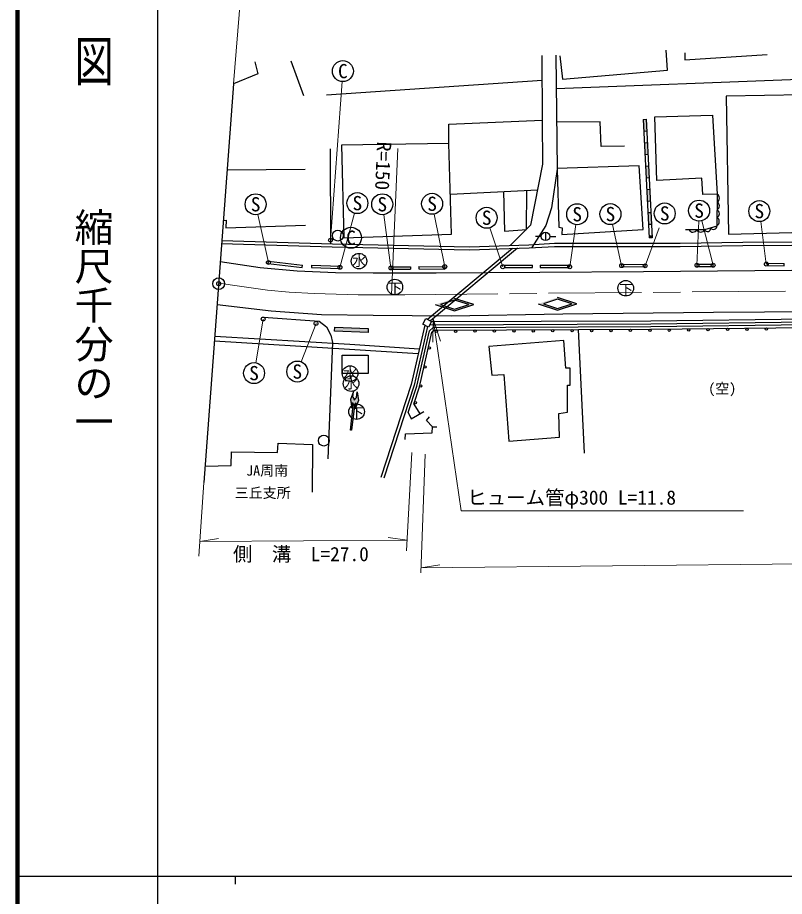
# Model space of a CAD drawing. Units: millimetres at full size, sheet at 1:1000; details may follow other scales. Extents: x 40000 to 680000, y 20000 to 380000.
# Drawn here: x 40000 to 138700, y 202409 to 315473 of the extents above; entities that cross this region are included whole.
import ezdxf
from ezdxf.enums import TextEntityAlignment as Align

# ---------------------------------------------------------------- set-up
doc = ezdxf.new("R2010")
doc.units = ezdxf.units.MM
doc.header["$LTSCALE"] = 1000
doc.header["$PDMODE"] = 32
doc.header["$PDSIZE"] = 500
doc.linetypes.add('CHAIN', pattern=[18.5, 12, -1.5, 3.5, -1.5])
for name, color, linetype, lineweight in [('M-BGD', 7, 'Continuous', 25), ('M-BGD-EXST', 7, 'Continuous', 25), ('M-BMK', 2, 'CHAIN', 13), ('M-BMK-OTRS', 5, 'Continuous', 25), ('M-BMK-SRVR', 3, 'Continuous', 25), ('M-STR-HTXT', 7, 'Continuous', 13), ('M-STR-STRC', 7, 'Continuous', 25), ('M-TTL', 2, 'Continuous', 140), ('M-TTL-BAND', 7, 'Continuous', 25)]:
    doc.layers.add(name, color=color, linetype=linetype, lineweight=lineweight)
doc.layers.add('M-BMK-HTXT', color=7, linetype='Continuous')
doc.layers.add('M-OTRS', color=6, linetype='Continuous')
doc.styles.add('@ＭＳ ゴシック', font='')
doc.styles.add('ＭＳ ゴシック', font='')
doc.styles.get('@ＭＳ ゴシック').set_extended_font_data('@MS Gothic')
doc.styles.get('ＭＳ ゴシック').set_extended_font_data('MS Gothic')

# ---------------------------------------------------------------- blocks, each defined once
blk = doc.blocks.new('open_arrow')
at = {"color": 0, "linetype": 'Continuous', "lineweight": -2}
blk.add_lwpolyline([(7.5, 1.25), (0, 0), (7.5, -1.25)], dxfattribs=at)

msp = doc.modelspace()

# ---------------------------------------------------------------- hatches: boundary and pattern name
at = {"layer": 'M-BGD'}
for points in [[(120903, 302382), (120503, 302361), (120581, 300863), (120980, 300884)], [(121058, 299386), (120659, 299365), (120736, 297867), (121136, 297888)], [(121213, 296390), (120814, 296369), (120892, 294871), (121291, 294892)], [(121369, 293394), (120969, 293373), (121047, 291875), (121446, 291896)], [(121524, 290398), (121124, 290377), (121202, 288879), (121602, 288900)], [(121679, 287402), (121280, 287381), (121293, 287118), (121693, 287139)]]:
    msp.add_hatch(color=256, dxfattribs=at).paths.add_polyline_path(points)
at = {"layer": 'M-STR-STRC'}
h = msp.add_hatch(color=256, dxfattribs=at)
h.paths.add_polyline_path([(96241, 279341), (93741, 278541), (96241, 277741), (98741, 278541)])
h.paths.add_polyline_path([(98067, 278541), (96241, 277956), (94414, 278541), (96241, 279125)], flags=16)
h = msp.add_hatch(color=256, dxfattribs=at)
h.paths.add_polyline_path([(109498, 279446), (106998, 278646), (109498, 277846), (111998, 278646)])
h.paths.add_polyline_path([(111325, 278646), (109498, 278062), (107672, 278646), (109498, 279231)], flags=16)
for points in [[(85123, 275468), (80826, 275627), (80808, 275128), (85105, 274968)], [(83537, 265896), (83452, 265151), (83875, 266210), (83702, 267337), (83617, 266592), (83602, 266578), (83488, 266469), (83394, 266345), (83353, 266268), (83330, 266352), (83265, 266494), (83179, 266626), (83168, 266643), (83253, 267388), (82830, 266329), (83004, 265202), (83089, 265947), (83148, 265850), (83186, 265742), (83199, 265629), (83196, 265557), (82837, 262403), (82986, 262386), (83345, 265540), (83359, 265610), (83397, 265718), (83458, 265815)]]:
    msp.add_hatch(color=256, dxfattribs=at).paths.add_polyline_path(points)

# ---------------------------------------------------------------- linework, layer by layer
at = {"layer": 'M-BGD'}
for p, q in [((76856, 305390), (75222, 309868)), ((79755, 305521), (107509, 307404)), ((120503, 302361), (120903, 302382)), ((120503, 302361), (121293, 287118)), ((120903, 302382), (121693, 287139)), ((120581, 300863), (120980, 300884)), ((80218, 298591), (80275, 286385)), ((120659, 299365), (121058, 299386)), ((120736, 297867), (121136, 297888)), ((120814, 296369), (121213, 296390)), ((77037, 295928), (66969, 295848)), ((120892, 294871), (121291, 294892)), ((95706, 292776), (106919, 293326)), ((120969, 293373), (121369, 293394)), ((121047, 291875), (121446, 291896)), ((121124, 290377), (121524, 290398)), ((121202, 288879), (121602, 288900)), ((107407, 287326), (106657, 287326)), ((107957, 287876), (107957, 286776)), ((108507, 287326), (109257, 287326)), ((121280, 287381), (121679, 287402)), ((121693, 287139), (121293, 287118)), ((103691, 285779), (92762, 276649)), ((104342, 285801), (93140, 276443)), ((72270, 283817), (72304, 284115)), ((72270, 283817), (76627, 283314)), ((72304, 284115), (76661, 283612)), ((136508, 283562), (136510, 283862)), ((136510, 283862), (138672, 283850)), ((138670, 283550), (138672, 283850)), ((76627, 283314), (76661, 283612)), ((77820, 283600), (77811, 283300)), ((77811, 283300), (81487, 283191)), ((77820, 283600), (81496, 283491)), ((81487, 283191), (81496, 283491)), ((88056, 283409), (90578, 283423)), ((88056, 283409), (88058, 283109)), ((88058, 283109), (90580, 283123)), ((90578, 283423), (90580, 283123)), ((91643, 283437), (91642, 283137)), ((91642, 283137), (94978, 283123)), ((91643, 283437), (94979, 283423)), ((94979, 283423), (94978, 283123)), ((102659, 283639), (106260, 283639)), ((102659, 283639), (102659, 283339)), ((102659, 283339), (106260, 283339)), ((106260, 283339), (106260, 283639)), ((107271, 283608), (110980, 283623)), ((107271, 283608), (107273, 283308)), ((107273, 283308), (110981, 283323)), ((110981, 283323), (110980, 283623)), ((117747, 283701), (120772, 283760)), ((117747, 283701), (117753, 283401)), ((117753, 283401), (120778, 283460)), ((120778, 283460), (120772, 283760)), ((127441, 283760), (129532, 283760)), ((127441, 283760), (127441, 283460)), ((127441, 283460), (129532, 283460)), ((129532, 283460), (129532, 283760)), ((136508, 283562), (138670, 283550)), ((112156, 275341), (112942, 259439)), ((90993, 265758), (91754, 264475)), ((93961, 262761), (93387, 262779))]:
    msp.add_line(p, q, dxfattribs=at)
for points in [[(109813, 310554), (110142, 307559), (123644, 308687), (123481, 311297)], [(125882, 310928), (125902, 310046), (136498, 310726)], [(107493, 310606), (107535, 302286), (107576, 296624), (106007, 288745), (103417, 286169)], [(109282, 310654), (109430, 295984), (108731, 290997), (107999, 288713), (106192, 285874)], [(184893, 303189), (180850, 305426), (176967, 307133), (174385, 308281), (169745, 309650), (150875, 309900), (140607, 307488), (109326, 306308)], [(70558, 309758), (70925, 308253), (67795, 306947)], [(66266, 286401), (80506, 285978), (98153, 285587), (105833, 285853), (109103, 286043), (125274, 286034), (133342, 286165), (158603, 286305), (195173, 286611), (212749, 286176), (213260, 288936), (212922, 290396), (208513, 299115), (200784, 306804)], [(66278, 286800), (80516, 286378), (98150, 285987), (105814, 286252), (109092, 286443), (125271, 286434), (133337, 286565), (158600, 286705), (195177, 287011), (212418, 286584), (212852, 288927), (212544, 290259), (208185, 298876), (200502, 306520)], [(95513, 299289), (95492, 301755), (107535, 302286)], [(118096, 298921), (115127, 298870), (114974, 302075), (109369, 302019)], [(109430, 295984), (109668, 288493), (110093, 288412), (110055, 287571), (120511, 288230), (120011, 296415), (109427, 296078)], [(102544, 293112), (102680, 287985), (105486, 288227), (105551, 293259)], [(130029, 292739), (130017, 288647), (128427, 288184), (125946, 288157)], [(66488, 289383), (66847, 289401), (66784, 288410), (77039, 288775)], [(66096, 284103), (71242, 283316), (75987, 282878), (80904, 282670), (85772, 282616), (93858, 282639), (120579, 282823), (163524, 283212), (183845, 283270), (212632, 283620), (232040, 283765), (248672, 283933), (273999, 284164), (292713, 284571), (301682, 284742), (323073, 285268)], [(65682, 278545), (72653, 277730), (79138, 277267), (85780, 277171), (95789, 277091), (110170, 277362), (129585, 277553), (155787, 277743), (180324, 277980), (210708, 278184), (230404, 278374), (252625, 278492), (269733, 278704), (294276, 279147), (325187, 279721)], [(93285, 276363), (121513, 276480), (141618, 276720), (157464, 276807), (194930, 277149), (218947, 277352), (220322, 275921), (234026, 275707)], [(71672, 276919), (78797, 276430), (79750, 275673), (80300, 274635), (80544, 273670), (79915, 258721)], [(92397, 275912), (90660, 268274), (86741, 256324)], [(90261, 264652), (91384, 268074), (93001, 275186), (93503, 275614), (121519, 275730), (141624, 275970), (145415, 275991), (147997, 268107)], [(93066, 275962), (121516, 276080), (141621, 276320), (157467, 276407), (194934, 276749), (218778, 276950), (220149, 275524), (235136, 275289), (267495, 276001), (276219, 255463)], [(92761, 275713), (91046, 268168), (87121, 256199)], [(90993, 265758), (91721, 267980), (93316, 274995), (93632, 275265), (121522, 275380), (141627, 275620), (145161, 275639), (147665, 267998)], [(91560, 272231), (82743, 272792), (65332, 273835)], [(91696, 272830), (82780, 273397), (65377, 274440)], [(90261, 264652), (90668, 263830), (92293, 264795)], [(89892, 261182), (89934, 261904), (93364, 262030), (93389, 262837), (92624, 263627), (93011, 264123)], [(64136, 257760), (67500, 257840), (67524, 259613), (73467, 259505), (73539, 260726), (77952, 260535), (77920, 254435)]]:
    msp.add_lwpolyline(points, dxfattribs=at)
for points in [[(131199, 305365), (131495, 287598), (141282, 287876), (141083, 305529)], [(130029, 292739), (128200, 292705), (128083, 294833), (122262, 294517), (122029, 302720), (129430, 302903)], [(81710, 299045), (82002, 287117), (95858, 287627), (95513, 299289)], [(92566, 276756), (93285, 276363), (92891, 275642), (92172, 276035)], [(100656, 273138), (101021, 269449), (102571, 269544), (103226, 260979), (109769, 261484), (109666, 264538), (110788, 264693), (110770, 268161), (111133, 268161), (111133, 270352), (110563, 270352), (110322, 273913)], [(81788, 272046), (85104, 272046), (85104, 269675), (81788, 269675)]]:
    msp.add_lwpolyline(points, close=True, dxfattribs=at)
for centre, radius in [((81215, 287426), 700), ((107957, 287326), 550), ((93880, 275116), 150), ((96380, 275126), 150), ((98880, 275136), 150), ((101380, 275147), 150), ((103880, 275157), 150), ((106380, 275168), 150), ((108880, 275178), 150), ((111380, 275188), 150), ((113880, 275199), 150), ((116380, 275209), 150), ((118880, 275219), 150), ((121380, 275230), 150), ((123880, 275258), 150), ((126380, 275288), 150), ((128879, 275318), 150), ((131379, 275348), 150), ((133879, 275378), 150), ((136379, 275407), 150), ((93009, 272966), 150), ((92454, 270528), 150), ((91900, 268091), 150), ((91209, 265937), 150), ((79418, 261051), 700)]:
    msp.add_circle(centre, radius, dxfattribs=at)
for centre, radius, start, end in [((129758, 291239), 567, 297.90684, 61.76187), ((129761, 292239), 567, 297.90684, 61.76187), ((129755, 290239), 567, 297.90684, 61.76187), ((129752, 289239), 567, 297.90684, 61.76187), ((128795, 288360), 407, 205.48443, 6.99749), ((129568, 288666), 450, 214.8484, 357.63351), ((126924, 288434), 567, 208.70182, 332.55684), ((127924, 288445), 567, 208.70182, 332.55684)]:
    msp.add_arc(centre, radius, start, end, dxfattribs=at)
at = {"layer": 'M-BGD-EXST'}
for centre, radius in [((81867, 308584), 1350), ((83735, 291600), 1350), ((93353, 291518), 1350), ((70641, 291453), 1350), ((86938, 291453), 1350), ((127717, 290636), 1350), ((135469, 290573), 1350), ((100375, 289718), 1350), ((112025, 290170), 1350), ((116303, 290190), 1350), ((123289, 290274), 1350), ((82912, 287150), 1350), ((80273, 286840), 250), ((83943, 284142), 1000), ((72287, 283966), 250), ((117750, 283551), 250), ((127441, 283610), 250), ((129532, 283610), 250), ((136371, 283755), 250), ((81492, 283341), 250), ((88057, 283259), 250), ((94979, 283423), 250), ((102446, 283419), 250), ((111059, 283414), 250), ((120776, 283535), 250), ((88564, 280805), 1000), ((118277, 280654), 1000), ((71610, 276693), 250), ((78415, 276122), 250), ((70435, 269728), 1350), ((76001, 269932), 1350), ((82796, 269675), 1000), ((82927, 268384), 1000), ((83637, 264775), 1000)]:
    msp.add_circle(centre, radius, dxfattribs=at)
at = {"layer": 'M-BMK'}
msp.add_lwpolyline([(65887, 281302), (68560, 280904), (72189, 280403), (74956, 280138), (78159, 279965), (83839, 279788), (89823, 279825), (166388, 280542), (251113, 281236), (294275, 281931), (266881, 281365), (366851, 283430), (467080, 283497), (490936, 283125), (509824, 283032), (517155, 283043), (525524, 283411), (536258, 284358), (549868, 286079), (558715, 287457), (565977, 288788)], dxfattribs=at)
at = {"layer": 'M-BMK-OTRS'}
msp.add_line((67795, 306947), (63980, 255658), dxfattribs=at)
msp.add_line((67795, 306947), (63980, 255658), dxfattribs=at)
at = {"layer": 'M-BMK-SRVR'}
msp.add_circle((65883, 281239), 750, dxfattribs=at)
msp.add_circle((65883, 281239), 750, dxfattribs=at)
at = {"layer": 'M-OTRS'}
msp.add_point((65883, 281239), dxfattribs=at)
at = {"layer": 'M-STR-HTXT'}
for p, q in [((67795, 306947), (69114, 323159)), ((80273, 286840), (81768, 307237)), ((88116, 279815), (88933, 298630)), ((72287, 283966), (70931, 290135)), ((81492, 283341), (83381, 290297)), ((88057, 283259), (87121, 290116)), ((94979, 283423), (93619, 290195)), ((102446, 283419), (100797, 288435)), ((111059, 283414), (111834, 288833)), ((117750, 283551), (116590, 288871)), ((120776, 283535), (122592, 288405)), ((127441, 283610), (127664, 289287)), ((129532, 283610), (128054, 289329)), ((136371, 283755), (135646, 289235)), ((71610, 276693), (70660, 271059)), ((78415, 276122), (76491, 271189)), ((90051, 246885), (90750, 259517)), ((91894, 244029), (92470, 259317)), ((63980, 255658), (63317, 246180)), ((63451, 248086), (65879, 248444)), ((63451, 248086), (90127, 248260)), ((90127, 248260), (87694, 248586)), ((91919, 244694), (219424, 245943)), ((91919, 244694), (94346, 245059))]:
    msp.add_line(p, q, dxfattribs=at)
msp.add_lwpolyline([(93488, 276734), (97090, 251998), (133450, 251998)], dxfattribs=at)
at = {"layer": 'M-STR-STRC'}
for p, q in [((98741, 278541), (96241, 279341)), ((111998, 278646), (109498, 279446)), ((93741, 278541), (96241, 277741)), ((96241, 279125), (94414, 278541)), ((94414, 278541), (96241, 277956)), ((98067, 278541), (96241, 279125)), ((96241, 277956), (98067, 278541)), ((96241, 277741), (98741, 278541)), ((106998, 278646), (109498, 277846)), ((109498, 279231), (107672, 278646)), ((107672, 278646), (109498, 278062)), ((111325, 278646), (109498, 279231)), ((109498, 278062), (111325, 278646)), ((109498, 277846), (111998, 278646)), ((83253, 267388), (82830, 266329)), ((83168, 266643), (83253, 267388)), ((83617, 266592), (83702, 267337)), ((83702, 267337), (83875, 266210)), ((82830, 266329), (83004, 265202)), ((83004, 265202), (83089, 265947)), ((83089, 265947), (83148, 265850)), ((83148, 265850), (83186, 265742)), ((83179, 266626), (83168, 266643)), ((83265, 266494), (83179, 266626)), ((83186, 265742), (83199, 265629)), ((83330, 266352), (83265, 266494)), ((83353, 266268), (83330, 266352)), ((83353, 266268), (83394, 266345)), ((83397, 265718), (83359, 265610)), ((83394, 266345), (83488, 266469)), ((83458, 265815), (83397, 265718)), ((83875, 266210), (83452, 265151)), ((83452, 265151), (83537, 265896)), ((83537, 265896), (83458, 265815)), ((83488, 266469), (83602, 266578)), ((83602, 266578), (83617, 266592)), ((82837, 262403), (83196, 265557)), ((83345, 265540), (82986, 262386)), ((83199, 265629), (83196, 265557)), ((83359, 265610), (83345, 265540)), ((82986, 262386), (82837, 262403))]:
    msp.add_line(p, q, dxfattribs=at)
msp.add_lwpolyline([(80826, 275627), (85123, 275468), (85105, 274968), (80808, 275128)], close=True, dxfattribs=at)
at = {"layer": 'M-TTL'}
msp.add_line((40000, 380000), (40000, 20000), dxfattribs=at)
at = {"layer": 'M-TTL-BAND'}
for p, q in [((58000, 370000), (58000, 20000)), ((40000, 205000), (579000, 205000)), ((68000, 205000), (68000, 204000))]:
    msp.add_line(p, q, dxfattribs=at)

# ---------------------------------------------------------------- block references
at = {"layer": 'M-STR-HTXT', "xscale": 400, "yscale": 400, "rotation": 278.3}
msp.add_blockref('open_arrow', (93488, 276734), dxfattribs=at)

# ---------------------------------------------------------------- texts
at = {"layer": 'M-BGD-EXST', "style": 'ＭＳ ゴシック'}
for s, p in [('C', (81867, 308584)), ('S', (70641, 291453)), ('S', (83735, 291600)), ('S', (86938, 291453)), ('S', (93353, 291518)), ('S', (100375, 289718)), ('S', (112025, 290170)), ('S', (116303, 290190)), ('S', (123289, 290274)), ('S', (127717, 290636)), ('S', (135469, 290573)), ('C', (82912, 287150)), ('S', (70435, 269728)), ('S', (76001, 269932))]:
    msp.add_text(s, height=1833, dxfattribs=at).set_placement(p, align=Align.MIDDLE_CENTER)
for s, p in [('水', (83063, 283126)), ('下', (87711, 279592)), ('下', (117425, 279441)), ('水', (81916, 268660)), ('水', (82048, 267368)), ('下', (82785, 263563))]:
    msp.add_text(s, height=1320, dxfattribs=at).set_placement(p, align=Align.BOTTOM_LEFT)
at = {"layer": 'M-BMK-HTXT', "style": 'ＭＳ ゴシック'}
for s, p in [('(空)', (128902, 266708)), ('JA周南', (69426, 256142)), ('三丘支所', (67945, 253276))]:
    msp.add_text(s, height=1320, dxfattribs=at).set_placement(p, align=Align.BOTTOM_LEFT)
at = {"layer": 'M-STR-HTXT', "style": 'ＭＳ ゴシック'}
msp.add_text('R=150', height=1833, rotation=267.515, dxfattribs=at).set_placement((85598, 296451), align=Align.BOTTOM_CENTER)
msp.add_text('ヒューム管φ300 L=11.8', height=1833, dxfattribs=at).set_placement((97880, 252259), align=Align.BOTTOM_LEFT)
msp.add_text('側\u3000溝\u3000L=27.0', height=1833, dxfattribs=at).set_placement((76469, 244987), align=Align.BOTTOM_CENTER)
at = {"layer": 'M-TTL-BAND', "style": '@ＭＳ ゴシック', "width": 1.4}
msp.add_text('平  面  図', height=3666, rotation=270, dxfattribs=at).set_placement((49777, 306475), align=Align.MIDDLE_RIGHT)
at = {"layer": 'M-TTL-BAND', "style": '@ＭＳ ゴシック'}
msp.add_text('縮尺千分の一', height=3666, rotation=270, dxfattribs=at).set_placement((49777, 261030), align=Align.MIDDLE_RIGHT)

doc.saveas('drawing.dxf')
